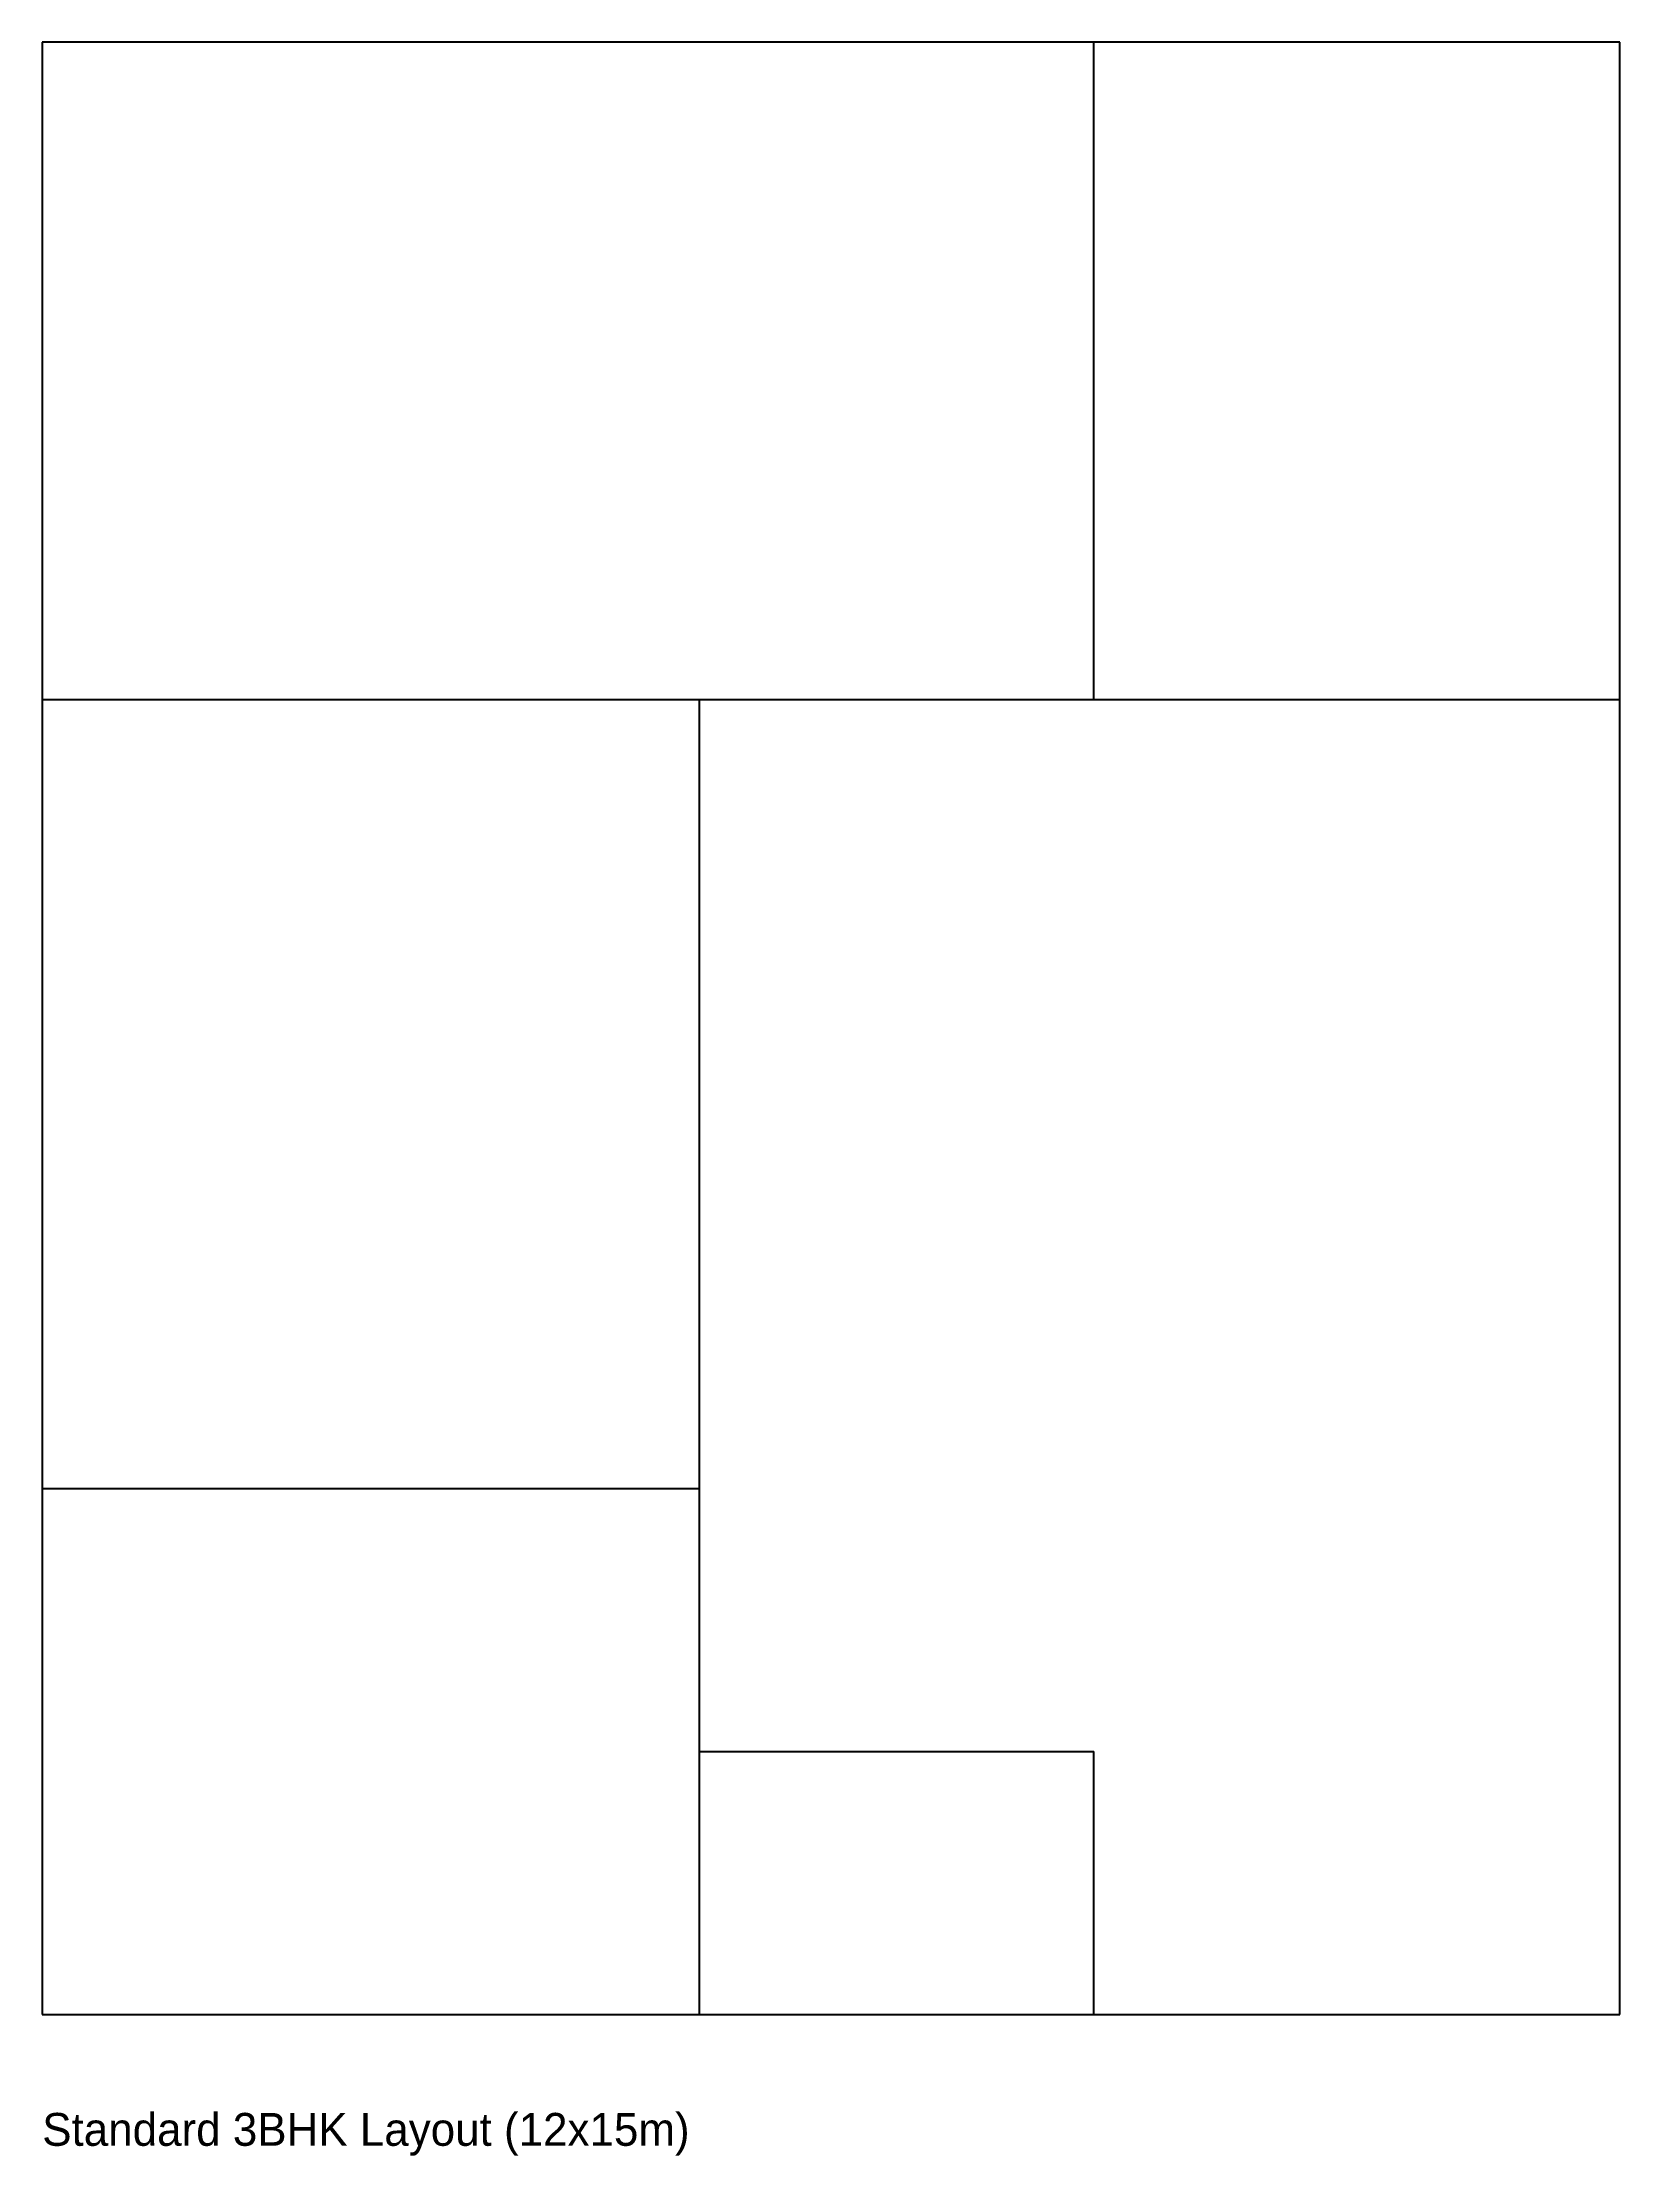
# Model space of a CAD drawing. Header units: metres. Extents: x 0 to 12000, y -1075 to 15000.
import ezdxf

# ---------------------------------------------------------------- set-up
doc = ezdxf.new("R2010")
doc.units = ezdxf.units.M
doc.layers.add('ANNOTATION', color=3, linetype='Continuous')
doc.layers.add('WALLS', color=7, linetype='Continuous')

msp = doc.modelspace()

# ---------------------------------------------------------------- linework, layer by layer
at = {"layer": 'WALLS'}
for p, q in [((12000, 15000), (0, 15000)), ((0, 15000), (0, 0)), ((8000, 10000), (8000, 15000)), ((12000, 0), (12000, 15000)), ((0, 10000), (5000, 10000)), ((5000, 0), (5000, 10000)), ((5000, 10000), (8000, 10000)), ((8000, 10000), (12000, 10000)), ((0, 4000), (5000, 4000)), ((5000, 2000), (8000, 2000)), ((8000, 0), (8000, 2000)), ((0, 0), (12000, 0)), ((5000, 0), (8000, 0))]:
    msp.add_line(p, q, dxfattribs=at)

# ---------------------------------------------------------------- texts
at = {"layer": 'ANNOTATION'}
msp.add_text('Standard 3BHK Layout (12x15m)', height=250, dxfattribs=at).set_placement((0, -1000))

doc.saveas('drawing.dxf')
